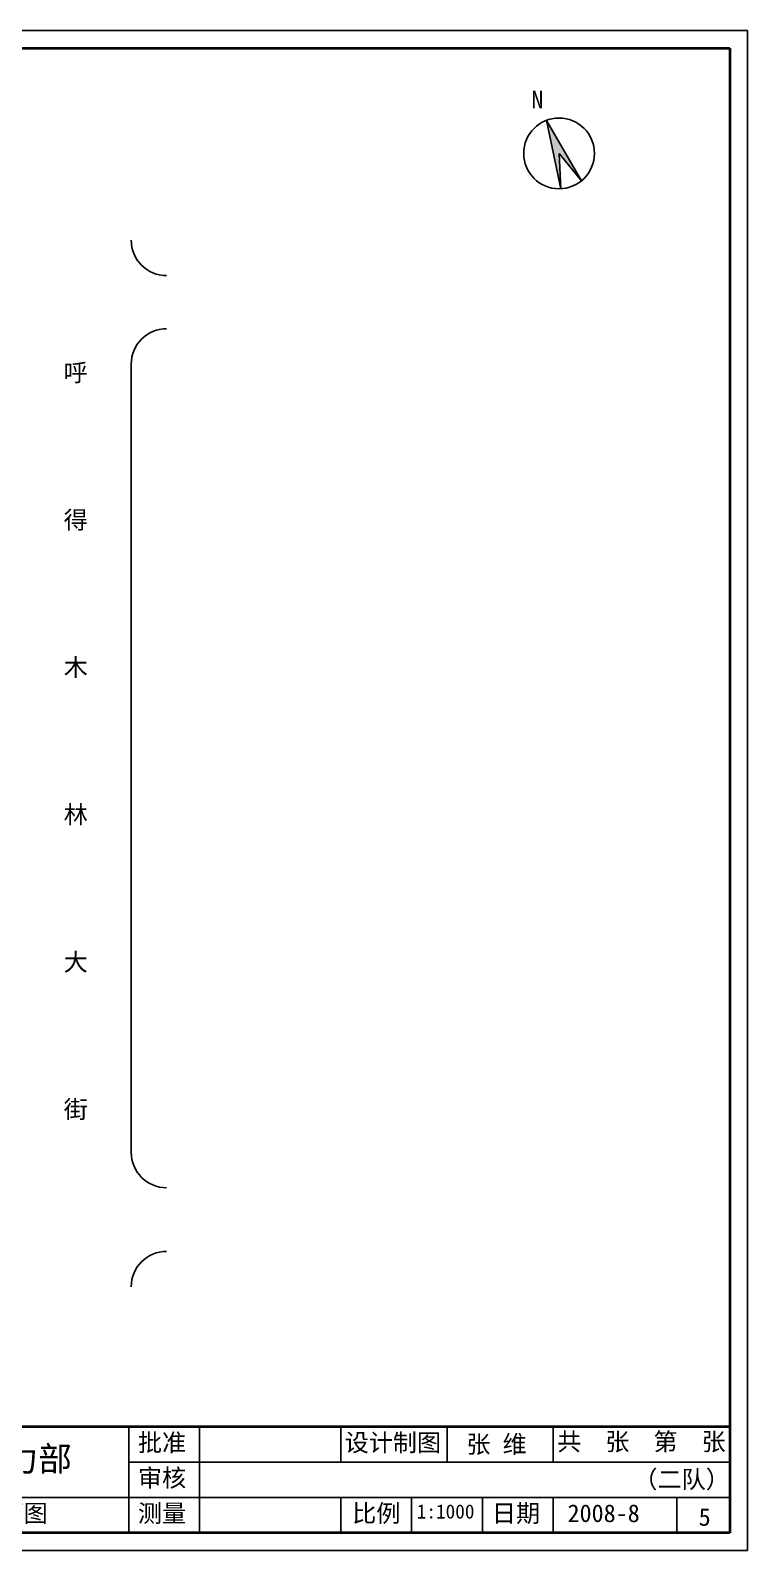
# Model space of a CAD drawing. Header units: millimetres. Extents: x 710 to 1314, y 285 to 715.
# Drawn here: x 1111.4 to 1314.2, y 285.3 to 715.3 of the extents above; entities that cross this region are included whole.
import ezdxf

# ---------------------------------------------------------------- set-up
doc = ezdxf.new("R2010")
doc.units = ezdxf.units.MM
doc.layers.add('标注', color=7, linetype='Continuous', lineweight=18)
doc.layers.add('边线', color=1, linetype='Continuous')

msp = doc.modelspace()

# ---------------------------------------------------------------- hatches: boundary and pattern name
msp.add_hatch(color=256).paths.add_polyline_path([(1257.28, 689.9), (1261.35, 670.57), (1260.87, 680.56), (1267.21, 672.83)])

# ---------------------------------------------------------------- linework, layer by layer
at = {"lineweight": 40}
for p, q in [((715.18, 710.35), (1309.18, 710.35)), ((1309.18, 710.35), (1309.18, 290.35)), ((1309.18, 320.35), (1019.18, 320.35)), ((1309.18, 290.35), (715.18, 290.35))]:
    msp.add_line(p, q, dxfattribs=at)
for p, q in [((1257.28, 689.9), (1261.35, 670.57)), ((1257.28, 689.9), (1267.21, 672.83)), ((1261.35, 670.57), (1260.87, 680.56)), ((1267.21, 672.83), (1260.87, 680.56)), ((1139.89, 620.98), (1139.89, 397.98)), ((1139.18, 320.35), (1139.18, 290.35)), ((1159.18, 320.35), (1159.18, 290.35)), ((1199.18, 320.35), (1199.18, 310.35)), ((1229.22, 320.35), (1229.22, 310.35)), ((1259.18, 320.35), (1259.18, 310.35)), ((1309.18, 310.35), (1139.18, 310.35)), ((1309.18, 300.35), (1019.18, 300.35)), ((1199.18, 300.35), (1199.18, 290.35)), ((1219.18, 300.35), (1219.18, 290.35)), ((1239.18, 300.35), (1239.18, 290.35)), ((1259.18, 300.35), (1259.18, 290.35)), ((1294.18, 300.35), (1294.18, 290.35))]:
    msp.add_line(p, q)
msp.add_circle((1260.87, 680.56), 10)
for centre, start, end in [((1149.89, 655.98), 180, 270), ((1149.89, 620.98), 90, 180), ((1149.89, 397.98), 180, 270), ((1149.89, 359.98), 90, 180)]:
    msp.add_arc(centre, 10, start, end)
at = {"layer": '边线'}
for p, q in [((710.18, 715.35), (1314.18, 715.35)), ((1314.18, 715.35), (1314.18, 285.35)), ((1314.18, 285.35), (710.18, 285.35))]:
    msp.add_line(p, q, dxfattribs=at)

# ---------------------------------------------------------------- texts
at = {"attachment_point": 1}
for s, insert, char_height, width in [('N', (1253.03, 698.3), 5, 13.437), ('{\\fFangSong_GB2312|b0|i0|c134|p49;批准}', (1141.77, 318.41), 5, 88.5221), ('{\\fFangSong_GB2312|b0|i0|c134|p49;设计制图}', (1200.24, 318.41), 5, 88.5221), ('{\\fFangSong_GB2312|b0|i0|c134|p49;共  张  第  张}', (1260.32, 318.68), 5, 88.5221), ('{\\fSimHei|b0|i0|c134|p2;包头第二热电厂热力部}', (1027.63, 314.81), 7, 133.3392), ('{\\fFangSong_GB2312|b0|i0|c134|p49;审核}', (1141.77, 308.41), 5, 88.5221), ('{\\fSimSun|b0|i0|c134|p6;呼}6{\\Ftxt.shx|c1;#\\fSimSun|b0|i0|c134|p6;街坊\\fSimSun|b0|i0|c134|p54;供热二次网平面图}', (1033.37, 298.43), 5, 143.359), ('{\\fFangSong_GB2312|b0|i0|c134|p49;测量}', (1141.77, 298.41), 5, 88.5221), ('{\\fFangSong_GB2312|b0|i0|c134|p49;比例}', (1202.36, 298.41), 5, 88.5221), ('{\\fFangSong_GB2312|b0|i0|c134|p49;日期}', (1241.85, 298.41), 5, 88.5221)]:
    msp.add_mtext(s, dxfattribs=dict(at, insert=insert, char_height=char_height, width=width))
at = {"layer": '标注', "char_height": 5, "attachment_point": 1}
for s, insert, width in [('{\\fSimSun|b0|i0|c134|p54;呼\\P\\P\\P\\P\\P得\\P\\P\\P\\P\\P木\\P\\P\\P\\P\\P林\\P\\P\\P\\P\\P大\\P\\P\\P\\P\\P街}', (1120.78, 621.06), 5.7998), ('{\\fKaiTi_GB2312|b0|i0|c134|p49;张 维}', (1234.67, 317.96), 30.3874), ('{\\fKaiTi_GB2312|b0|i0|c134|p49;（二队）}', (1281.89, 308.02), 30.3874), ('{\\H0.8x;1:1000}', (1220.62, 298.42), 42.6517), ('2008-8', (1263.27, 298.42), 42.6517), ('5', (1300.35, 297.36), 42.6517)]:
    msp.add_mtext(s, dxfattribs=dict(at, insert=insert, width=width))

doc.saveas('drawing.dxf')
